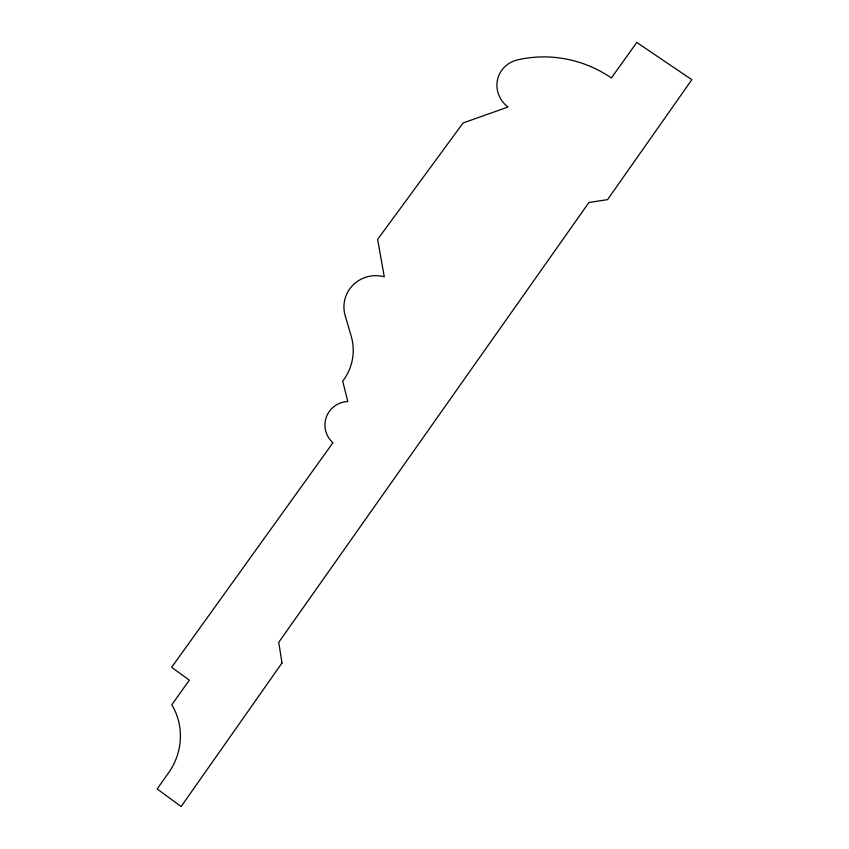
<?xml version="1.0" encoding="UTF-8"?>
<svg xmlns="http://www.w3.org/2000/svg" width="849" height="849" viewBox="0 0 849 849"><rect width="100%" height="100%" fill="white"/><g stroke="black" fill="none" stroke-linecap="round" stroke-linejoin="round"><path stroke-width="1.27" d="M282.006 662.973L181.124 806.55L157.161 788.965L168.675 772.686A61.468 58.899 -60.4 0 0 171.774 704.766L189.348 680.166L171.636 667.293L332.957 442.722A23.783 23.57 8 0 1 347.814 401.545L342.709 381.18A52.277 51.269 -1.2 0 0 351.199 336.193L345.172 315.605A32.294 31.509 12.2 0 1 353.078 284.967A32.294 31.509 12.2 0 1 384.279 276.753L377.625 239.397L463.108 122.956L507.967 107.038A28.537 26.892 19.6 0 1 497.429 80.039A28.537 26.892 19.6 0 1 517.667 59.855A114.435 108.768 23.4 0 1 611.365 77.949L636.782 42.45L691.839 79.689L607.566 199.621L588.919 202.518L278.737 642.332L282.006 662.973"/></g></svg>
